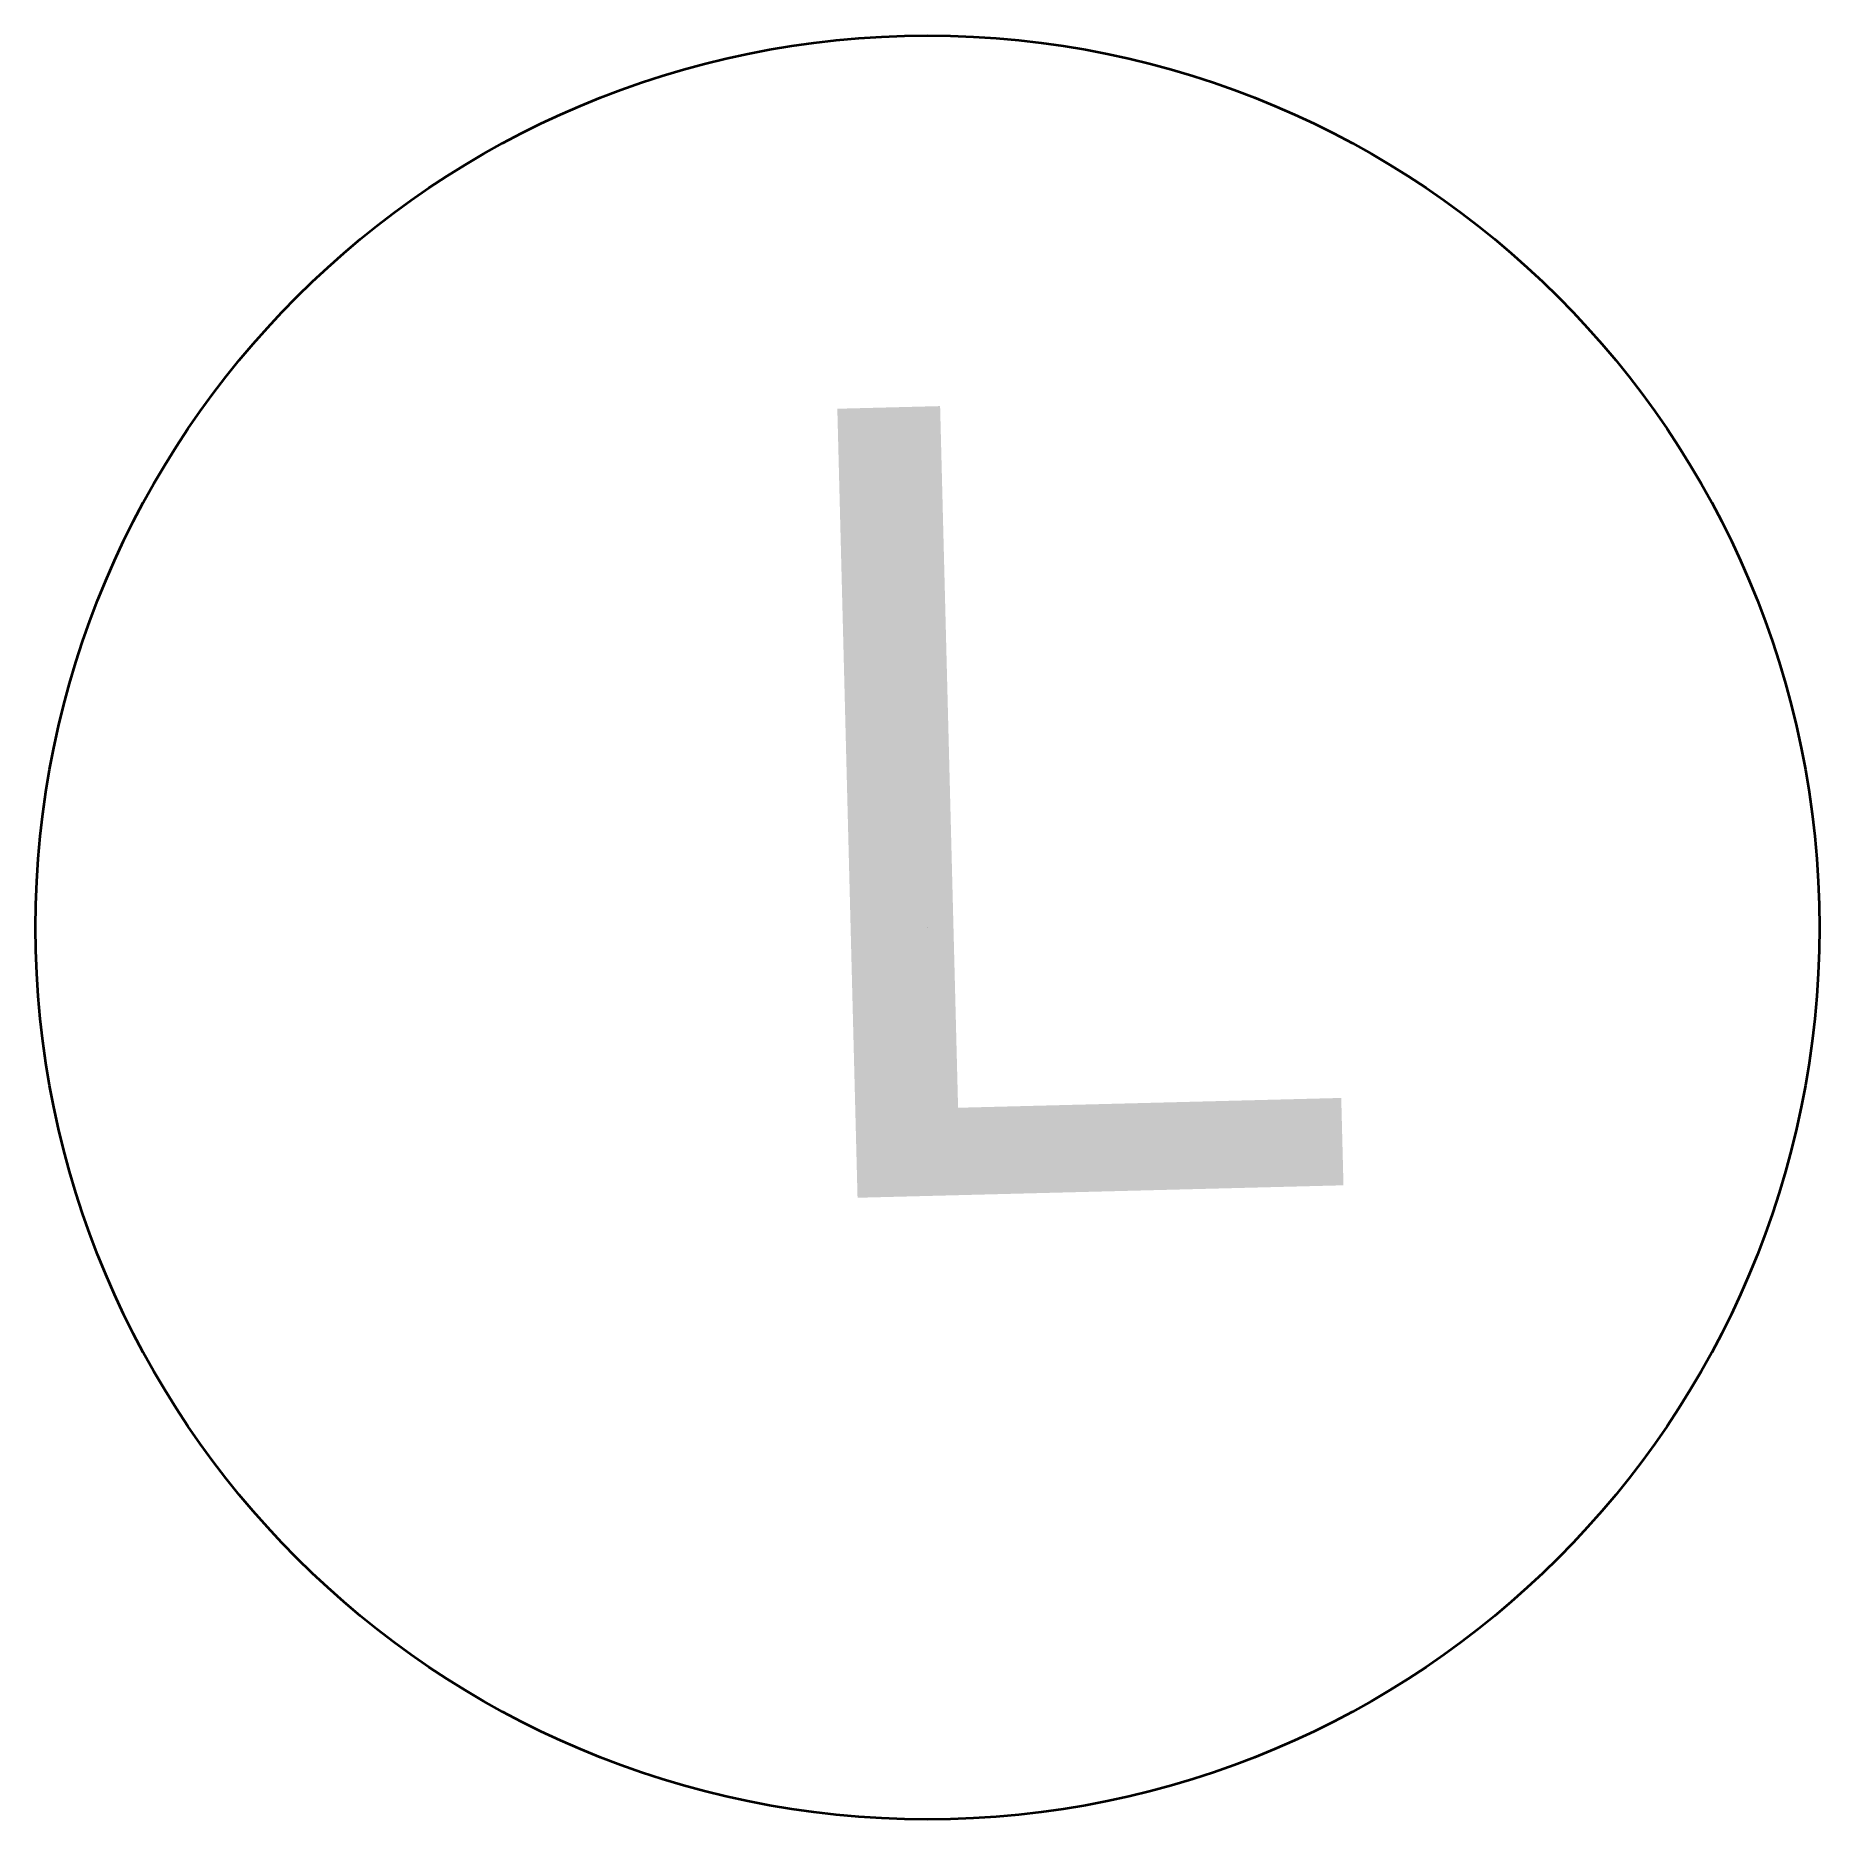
# Model space of a CAD drawing. Header units: millimetres. Extents: x -327 to 327, y -327 to 327.
import ezdxf

# ---------------------------------------------------------------- set-up
doc = ezdxf.new("R2010")
doc.units = ezdxf.units.MM
doc.header["$MEASUREMENT"] = 0
doc.layers.add('PDF_Geometry', color=7, linetype='Continuous', true_color=0xfd8379)
doc.layers.add('PDF_Text', color=7, linetype='Continuous')
doc.styles.add('PDF TimesNewRomanPSMT', font='arial.ttf')

msp = doc.modelspace()

# ---------------------------------------------------------------- linework, layer by layer
msp.add_line((0, 0), (0, 0))
at = {"layer": 'PDF_Geometry', "color": 1, "lineweight": 35}
msp.add_circle((0, 0), 327.02, dxfattribs=at)

# ---------------------------------------------------------------- texts
at = {"layer": 'PDF_Text', "color": 1, "insert": (-62.51, 44.71), "char_height": 289.41, "attachment_point": 4, "rotation": 1.46801, "style": 'PDF TimesNewRomanPSMT'}
msp.add_mtext('L', dxfattribs=at)

doc.saveas('drawing.dxf')
